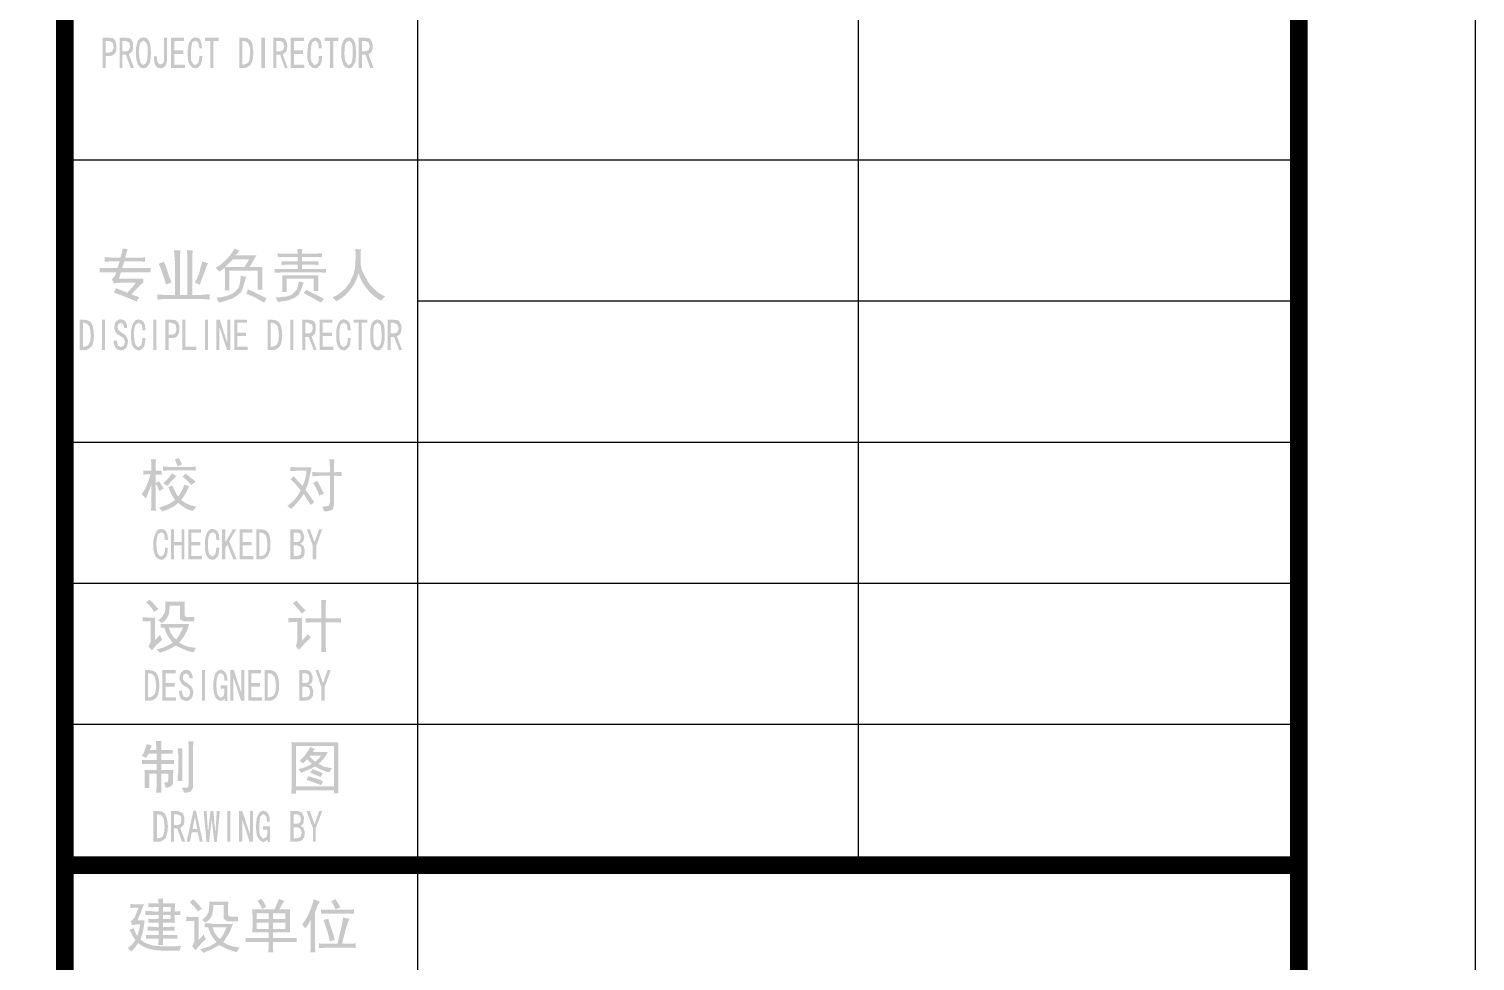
# Model space of a CAD drawing. Extents: x 290727 to 13733020, y 1731457 to 3643100.
# Drawn here: x 316325 to 320427, y 2186230 to 2188873 of the extents above; entities that cross this region are included whole.
import ezdxf
from ezdxf.enums import TextEntityAlignment as Align

# ---------------------------------------------------------------- set-up
doc = ezdxf.new("R2010")
doc.units = 0
doc.header["$LTSCALE"] = 10
doc.layers.get('0').update_dxf_attribs({"linetype": 'CONTINUOUS'})
doc.layers.add('-0 图签', color=7, linetype='CONTINUOUS')
doc.layers.add('-0 图签填写', color=4, linetype='CONTINUOUS')
doc.layers.add('VHSoft_boundary', color=5, linetype='CONTINUOUS', plot=False)
doc.layers.get('0').off()
doc.styles.add('HNSJY', font='HNSJY-07', dxfattribs={"width": 0.8, "bigfont": 'HNSJY-HZ'})

# ---------------------------------------------------------------- blocks, each defined once
blk = doc.blocks.new('vhtemplate_标准图框_A2')
at = {"layer": '-0 图签'}
h = blk.add_hatch(color=256, dxfattribs=at)
h.paths.add_polyline_path([(518.883, 158.089), (518.859, 158.354), (518.835, 158.595), (518.762, 158.764), (518.642, 158.908), (518.449, 158.957), (518.28, 158.908), (518.136, 158.764), (518.087, 158.595), (518.039, 158.378), (518.039, 157.8), (518.087, 157.583), (518.136, 157.414), (518.16, 157.39), (518.28, 157.245), (518.449, 157.197), (518.473, 157.197), (518.642, 157.245), (518.762, 157.414), (518.835, 157.559), (518.859, 157.775)])
h.paths.add_polyline_path([(529.682, 157.8), (529.682, 158.378), (529.73, 158.595), (529.802, 158.764), (529.923, 158.908), (530.091, 158.957), (530.115, 158.957), (530.284, 158.908), (530.405, 158.764), (530.477, 158.595), (530.501, 158.354), (530.525, 158.089), (530.501, 157.775), (530.477, 157.559), (530.405, 157.414), (530.284, 157.245), (530.115, 157.197), (529.923, 157.245), (529.802, 157.39), (529.802, 157.414), (529.73, 157.583)])
h.paths.add_polyline_path([(528.597, 157.896), (528.573, 157.631), (528.5, 157.414), (528.476, 157.366), (528.308, 157.221), (528.187, 157.197), (528.018, 157.245), (527.874, 157.39), (527.801, 157.559), (527.753, 157.8), (527.753, 158.016), (527.777, 158.306), (527.801, 158.547), (527.874, 158.716), (527.874, 158.74), (528.018, 158.884), (528.187, 158.957), (528.211, 158.957), (528.38, 158.908), (528.476, 158.812), (528.549, 158.595), (528.573, 158.354), (528.573, 158.33), (528.404, 158.33), (528.38, 158.571), (528.356, 158.667), (528.211, 158.764), (528.042, 158.691), (528.018, 158.619), (527.97, 158.426), (527.946, 158.161), (527.946, 157.751), (527.994, 157.559), (528.018, 157.534), (528.139, 157.39), (528.187, 157.39), (528.356, 157.486), (528.404, 157.679), (528.404, 157.896)])
h.paths.add_polyline_path([(521.558, 157.486), (521.607, 157.679), (521.631, 157.896), (521.799, 157.896), (521.775, 157.631), (521.703, 157.414), (521.679, 157.366), (521.534, 157.221), (521.39, 157.197), (521.221, 157.245), (521.1, 157.39), (521.004, 157.559), (520.98, 157.8), (520.956, 158.016), (520.98, 158.306), (521.004, 158.547), (521.076, 158.716), (521.1, 158.74), (521.221, 158.884), (521.39, 158.957), (521.414, 158.957), (521.582, 158.908), (521.679, 158.812), (521.751, 158.595), (521.775, 158.354), (521.775, 158.33), (521.631, 158.33), (521.582, 158.571), (521.558, 158.667), (521.414, 158.764), (521.245, 158.691), (521.221, 158.619), (521.173, 158.426), (521.149, 158.161), (521.149, 157.751), (521.197, 157.559), (521.221, 157.534), (521.341, 157.39), (521.39, 157.39)])
h.paths.add_polyline_path([(518.425, 157.39), (518.449, 157.39), (518.594, 157.486), (518.618, 157.534), (518.666, 157.679), (518.69, 157.968), (518.69, 158.402), (518.642, 158.595), (518.618, 158.643), (518.473, 158.764), (518.449, 158.764), (518.304, 158.667), (518.28, 158.643), (518.232, 158.474), (518.208, 158.209), (518.208, 158.089), (518.232, 157.775), (518.28, 157.583), (518.28, 157.534)], flags=16)
h.paths.add_polyline_path([(530.115, 157.39), (530.26, 157.486), (530.26, 157.534), (530.308, 157.679), (530.332, 157.968), (530.332, 158.402), (530.284, 158.595), (530.26, 158.643), (530.14, 158.764), (530.115, 158.764), (529.947, 158.667), (529.947, 158.643), (529.874, 158.474), (529.874, 158.209), (529.85, 158.089), (529.874, 157.775), (529.923, 157.583), (529.947, 157.534), (530.067, 157.39)], flags=16)
h.paths.add_polyline_path([(519.052, 157.872), (519.22, 157.872), (519.22, 157.727), (519.268, 157.51), (519.293, 157.486), (519.413, 157.414), (519.582, 157.486), (519.63, 157.703), (519.63, 158.932), (519.799, 158.932), (519.799, 157.8), (519.775, 157.51), (519.702, 157.342), (519.558, 157.221), (519.413, 157.197), (519.244, 157.245), (519.148, 157.342), (519.076, 157.51), (519.052, 157.775)])
h.paths.add_polyline_path([(525.343, 158.932), (525.343, 157.221), (525.15, 157.221), (525.15, 158.932)])
h.paths.add_polyline_path([(516.762, 158.354), (516.762, 158.426), (516.713, 158.643), (516.689, 158.667), (516.521, 158.74), (516.304, 158.74), (516.304, 158.089), (516.496, 158.089), (516.665, 158.137), (516.689, 158.161)], flags=16)
h.paths.add_polyline_path([(517.702, 158.426), (517.702, 158.45), (517.653, 158.667), (517.485, 158.74), (517.268, 158.74), (517.268, 158.161), (517.485, 158.161), (517.629, 158.233)], flags=16)
h.paths.add_polyline_path([(520.811, 157.414), (520.811, 157.221), (520.016, 157.221), (520.016, 158.932), (520.763, 158.932), (520.763, 158.74), (520.209, 158.74), (520.209, 158.209), (520.715, 158.209), (520.715, 158.016), (520.209, 158.016), (520.209, 157.414)])
h.paths.add_polyline_path([(521.944, 158.74), (521.944, 158.932), (522.715, 158.932), (522.715, 158.74), (522.426, 158.74), (522.426, 157.221), (522.257, 157.221), (522.257, 158.74)])
h.paths.add_polyline_path([(524.499, 157.992), (524.499, 158.354), (524.427, 158.547), (524.427, 158.595), (524.282, 158.716), (524.138, 158.74), (524.065, 158.74), (524.065, 157.414), (524.138, 157.414), (524.33, 157.462), (524.427, 157.559), (524.475, 157.727)], flags=16)
h.paths.add_polyline_path([(526.452, 158.45), (526.379, 158.667), (526.235, 158.74), (525.994, 158.74), (525.994, 158.161), (526.211, 158.161), (526.379, 158.233), (526.452, 158.426)], flags=16)
h.paths.add_polyline_path([(527.584, 157.414), (527.584, 157.221), (526.813, 157.221), (526.813, 158.932), (527.56, 158.932), (527.56, 158.74), (527.006, 158.74), (527.006, 158.209), (527.512, 158.209), (527.512, 158.016), (527.006, 158.016), (527.006, 157.414)])
h.paths.add_polyline_path([(528.741, 158.74), (528.741, 158.932), (529.513, 158.932), (529.513, 158.74), (529.224, 158.74), (529.224, 157.221), (529.031, 157.221), (529.031, 158.74)])
h.paths.add_polyline_path([(531.297, 158.45), (531.224, 158.667), (531.08, 158.74), (530.863, 158.74), (530.863, 158.161), (531.055, 158.161), (531.224, 158.233), (531.297, 158.426)], flags=16)
h.paths.add_polyline_path([(516.906, 158.161), (516.93, 158.426), (516.906, 158.595), (516.834, 158.812), (516.713, 158.908), (516.521, 158.932), (516.135, 158.932), (516.135, 157.221), (516.304, 157.221), (516.304, 157.896), (516.521, 157.896), (516.689, 157.92), (516.834, 158.041)])
h.paths.add_polyline_path([(517.653, 157.992), (517.798, 158.137), (517.846, 158.209), (517.87, 158.45), (517.87, 158.643), (517.774, 158.836), (517.653, 158.908), (517.461, 158.932), (517.099, 158.932), (517.099, 157.221), (517.268, 157.221), (517.268, 157.968), (517.461, 157.968), (517.726, 157.221), (517.919, 157.221), (517.629, 157.992)])
h.paths.add_polyline_path([(524.668, 157.775), (524.692, 158.065), (524.668, 158.33), (524.644, 158.571), (524.571, 158.74), (524.499, 158.812), (524.33, 158.908), (524.138, 158.932), (523.896, 158.932), (523.896, 157.221), (524.234, 157.221), (524.403, 157.293), (524.547, 157.414), (524.62, 157.559)])
h.paths.add_polyline_path([(526.644, 157.221), (526.355, 157.992), (526.379, 157.992), (526.548, 158.137), (526.572, 158.209), (526.62, 158.45), (526.596, 158.643), (526.5, 158.836), (526.403, 158.908), (526.211, 158.932), (525.825, 158.932), (525.825, 157.221), (525.994, 157.221), (525.994, 157.968), (526.211, 157.968), (526.476, 157.221)])
h.paths.add_polyline_path([(531.513, 157.221), (531.224, 157.992), (531.248, 157.992), (531.393, 158.137), (531.441, 158.209), (531.465, 158.45), (531.441, 158.643), (531.345, 158.836), (531.248, 158.908), (531.055, 158.932), (530.67, 158.932), (530.67, 157.221), (530.863, 157.221), (530.863, 157.968), (531.055, 157.968), (531.321, 157.221)])
for points in [[(518.07, 143.959), (518.215, 144.224), (518.118, 144.248), (517.781, 144.368), (517.926, 144.537), (518.167, 144.778), (518.263, 144.899), (518.456, 145.043), (518.456, 145.26), (517.058, 145.26), (517.082, 145.308), (517.178, 145.622), (518.865, 145.622), (518.865, 145.863), (517.251, 145.863), (517.371, 146.248), (518.263, 146.248), (518.552, 146.224), (518.552, 146.489), (518.408, 146.465), (517.419, 146.465), (517.468, 146.658), (517.564, 146.947), (517.275, 146.971), (517.251, 146.803), (517.154, 146.465), (516.576, 146.465), (516.263, 146.489), (516.263, 146.224), (516.311, 146.224), (516.624, 146.248), (517.106, 146.248), (516.986, 145.863), (515.973, 145.863), (515.973, 145.622), (516.913, 145.622), (516.841, 145.429), (516.672, 145.236), (516.793, 144.995), (517.082, 145.043), (518.022, 145.043), (517.95, 144.923), (517.733, 144.682), (517.54, 144.465), (517.444, 144.513), (517.13, 144.634), (516.889, 144.73), (516.793, 144.465), (517.01, 144.393), (517.395, 144.248), (517.709, 144.127), (517.926, 144.031)], [(529.47, 144.344), (529.181, 144.2), (529.398, 143.983), (529.687, 144.151), (529.928, 144.344), (530.121, 144.561), (530.314, 144.802), (530.458, 145.043), (530.579, 145.308), (530.651, 145.598), (530.772, 145.284), (530.916, 144.995), (531.085, 144.754), (531.278, 144.513), (531.471, 144.32), (531.712, 144.151), (531.953, 144.007), (531.953, 144.031), (532.169, 144.272), (532.025, 144.32), (531.76, 144.489), (531.543, 144.682), (531.326, 144.899), (531.157, 145.14), (531.157, 145.164), (530.964, 145.501), (530.844, 145.766), (530.796, 145.983), (530.772, 146.2), (530.772, 146.61), (530.796, 146.923), (530.482, 146.947), (530.482, 146.875), (530.506, 146.562), (530.482, 146.248), (530.482, 146.152), (530.458, 145.863), (530.386, 145.549), (530.29, 145.332), (530.169, 145.067), (529.976, 144.802), (529.928, 144.73), (529.711, 144.537)]]:
    blk.add_hatch(color=256, dxfattribs=at).paths.add_polyline_path(points)
h = blk.add_hatch(color=256, dxfattribs=at)
h.paths.add_polyline_path([(524.192, 145.935), (523.107, 145.935), (523.541, 146.369), (524.457, 146.369), (524.361, 146.2)], flags=17)
h.paths.add_polyline_path([(523.758, 144.296), (523.975, 144.489), (524.071, 144.658), (524.168, 144.971), (524.216, 145.116), (524.288, 145.381), (524.264, 145.381), (523.975, 145.429), (523.951, 145.164), (523.903, 144.899), (523.854, 144.754), (523.662, 144.537), (523.517, 144.417), (523.204, 144.296), (522.915, 144.224), (522.601, 144.176), (522.746, 143.91), (522.963, 143.959), (523.252, 144.055), (523.517, 144.151)])
h.paths.add_polyline_path([(524.385, 144.658), (524.288, 144.417), (524.505, 144.32), (524.794, 144.2), (525.035, 144.055), (525.301, 143.91), (525.445, 144.151), (525.156, 144.296), (524.891, 144.417), (524.674, 144.537)])
h.paths.add_polyline_path([(519.323, 146.104), (519.42, 145.887), (519.516, 145.598), (519.637, 145.284), (519.733, 144.947), (519.757, 144.947), (520.046, 145.043), (520.046, 145.067), (519.902, 145.429), (519.805, 145.742), (519.709, 146.007), (519.613, 146.224)], flags=17)
h.paths.add_polyline_path([(521.637, 144.923), (521.685, 145.019), (521.806, 145.357), (521.926, 145.646), (522.023, 145.911), (522.119, 146.152), (522.071, 146.152), (521.782, 146.248), (521.782, 146.176), (521.685, 145.863), (521.613, 145.549), (521.493, 145.284), (521.372, 145.043)], flags=17)
h.paths.add_polyline_path([(523.156, 146.345), (523.372, 146.586), (523.565, 146.875), (523.613, 146.971), (523.903, 146.851), (523.686, 146.586), (524.867, 146.586), (524.65, 146.224), (524.529, 146.007), (524.481, 145.935), (525.204, 145.935), (525.204, 144.634), (524.939, 144.634), (524.939, 145.718), (523.324, 145.718), (523.324, 144.609), (523.059, 144.609), (523.083, 144.85), (523.083, 145.646), (523.059, 145.887), (522.818, 145.694), (522.77, 145.67), (522.553, 145.887), (522.794, 146.031), (522.939, 146.152)])
h.paths.add_polyline_path([(520.528, 144.344), (520.528, 146.538), (520.553, 146.875), (520.191, 146.875), (520.239, 146.248), (520.239, 144.344), (519.613, 144.344), (519.251, 144.368), (519.251, 144.079), (519.492, 144.103), (521.902, 144.103), (522.216, 144.079), (522.216, 144.368), (521.999, 144.368), (521.709, 144.344), (521.227, 144.344), (521.227, 146.562), (521.252, 146.875), (520.914, 146.875), (520.938, 146.706), (520.938, 144.344)])
h = blk.add_hatch(color=256, dxfattribs=at)
h.paths.add_polyline_path([(526.241, 146.682), (526.072, 146.706), (526.072, 146.489), (527.205, 146.489), (527.205, 146.248), (526.289, 146.248), (526.289, 146.031), (526.457, 146.055), (527.205, 146.055), (527.205, 145.814), (525.903, 145.814), (525.903, 145.598), (525.999, 145.598), (526.313, 145.622), (528.506, 145.622), (528.819, 145.598), (528.819, 145.814), (527.446, 145.814), (527.446, 146.055), (528.217, 146.055), (528.386, 146.031), (528.386, 146.248), (527.446, 146.248), (527.446, 146.489), (528.578, 146.489), (528.578, 146.706), (528.482, 146.706), (528.241, 146.682), (527.446, 146.682), (527.47, 146.947), (527.18, 146.947), (527.205, 146.682)])
h.paths.add_polyline_path([(526.53, 144.248), (526.289, 144.224), (525.951, 144.2), (526.096, 143.935), (526.337, 143.983), (526.65, 144.031), (526.891, 144.127), (527.06, 144.2), (527.277, 144.368), (527.301, 144.417), (527.421, 144.706), (527.446, 144.754), (527.542, 145.043), (527.253, 145.116), (527.253, 144.995), (527.18, 144.706), (527.156, 144.634), (526.939, 144.417), (526.843, 144.344)])
h.paths.add_polyline_path([(526.578, 144.513), (526.337, 144.513), (526.337, 145.453), (528.386, 145.453), (528.386, 144.561), (528.12, 144.561), (528.12, 145.26), (526.578, 145.26)])
h.paths.add_polyline_path([(527.542, 144.441), (527.783, 144.32), (528.096, 144.151), (528.337, 144.007), (528.53, 143.91), (528.699, 144.127), (527.687, 144.634)])
h = blk.add_hatch(color=256, dxfattribs=at)
h.paths.add_polyline_path([(516.785, 141.533), (516.76, 141.677), (516.76, 141.75), (516.953, 141.75), (516.953, 141.701), (517.002, 141.484), (517.002, 141.46), (517.17, 141.388), (517.339, 141.46), (517.339, 141.484), (517.411, 141.677), (517.339, 141.87), (517.194, 141.991), (517.146, 142.015), (516.953, 142.135), (516.881, 142.232), (516.809, 142.424), (516.809, 142.497), (516.833, 142.714), (516.905, 142.834), (517.074, 142.955), (517.17, 142.955), (517.363, 142.907), (517.46, 142.81), (517.532, 142.593), (517.532, 142.473), (517.363, 142.473), (517.315, 142.666), (517.17, 142.762), (517.026, 142.69), (516.977, 142.521), (517.026, 142.376), (517.146, 142.256), (517.218, 142.208), (517.411, 142.087), (517.484, 141.991), (517.58, 141.774), (517.58, 141.701), (517.532, 141.46), (517.484, 141.34), (517.315, 141.219), (517.17, 141.195), (516.977, 141.243), (516.881, 141.34)])
h.paths.add_polyline_path([(532.115, 142.593), (532.043, 142.762), (531.898, 142.907), (531.73, 142.955), (531.561, 142.907), (531.416, 142.762), (531.368, 142.617), (531.32, 142.376), (531.32, 141.822), (531.368, 141.581), (531.416, 141.412), (531.44, 141.388), (531.561, 141.243), (531.73, 141.195), (531.754, 141.195), (531.922, 141.243), (532.043, 141.412), (532.091, 141.557), (532.139, 141.798), (532.139, 142.352)])
h.paths.add_polyline_path([(516.278, 142.931), (516.278, 141.219), (516.11, 141.219), (516.11, 142.931)])
h.paths.add_polyline_path([(519.195, 142.931), (519.195, 141.219), (519.026, 141.219), (519.026, 142.931)])
h.paths.add_polyline_path([(520.497, 142.617), (520.497, 142.424), (520.473, 142.183), (520.4, 142.039), (520.256, 141.918), (520.111, 141.894), (519.894, 141.894), (519.894, 141.219), (519.701, 141.219), (519.701, 142.931), (520.111, 142.931), (520.28, 142.907), (520.4, 142.81)])
h.paths.add_polyline_path([(520.834, 141.412), (521.461, 141.412), (521.461, 141.219), (520.665, 141.219), (520.665, 142.931), (520.834, 142.931)])
h.paths.add_polyline_path([(522.112, 142.931), (522.112, 141.219), (521.943, 141.219), (521.943, 142.931)])
h.paths.add_polyline_path([(522.787, 142.931), (523.196, 141.677), (523.221, 141.677), (523.221, 142.931), (523.389, 142.931), (523.389, 141.219), (523.196, 141.219), (522.787, 142.473), (522.763, 142.473), (522.763, 141.219), (522.594, 141.219), (522.594, 142.931)])
h.paths.add_polyline_path([(526.957, 142.931), (526.957, 141.219), (526.788, 141.219), (526.788, 142.931)])
h.paths.add_polyline_path([(527.463, 142.931), (527.849, 142.931), (528.017, 142.907), (528.138, 142.834), (528.234, 142.641), (528.234, 142.449), (528.21, 142.208), (528.162, 142.135), (528.017, 141.991), (527.993, 141.991), (528.283, 141.219), (528.114, 141.219), (527.825, 141.966), (527.632, 141.966), (527.632, 141.219), (527.463, 141.219)])
h.paths.add_polyline_path([(515.435, 141.725), (515.459, 141.991), (515.459, 142.063), (515.435, 142.352), (515.387, 142.569), (515.242, 142.714), (515.097, 142.762), (515.025, 142.762), (515.025, 141.412), (515.097, 141.412), (515.29, 141.46), (515.362, 141.557)], flags=16)
h.paths.add_polyline_path([(517.797, 142.545), (517.869, 142.714), (517.869, 142.738), (517.99, 142.907), (518.159, 142.955), (518.183, 142.955), (518.351, 142.907), (518.472, 142.81), (518.544, 142.617), (518.568, 142.352), (518.568, 142.328), (518.4, 142.328), (518.376, 142.593), (518.351, 142.666), (518.207, 142.762), (518.183, 142.762), (518.038, 142.69), (517.99, 142.617), (517.942, 142.424), (517.918, 142.159), (517.918, 142.039), (517.942, 141.75), (517.99, 141.557), (517.99, 141.533), (518.134, 141.388), (518.183, 141.388), (518.327, 141.484), (518.376, 141.677), (518.4, 141.894), (518.568, 141.894), (518.544, 141.629), (518.496, 141.412), (518.303, 141.219), (518.183, 141.195), (518.014, 141.243), (517.869, 141.388), (517.797, 141.557), (517.749, 141.798), (517.749, 142.304)])
h.paths.add_polyline_path([(520.328, 142.352), (520.328, 142.424), (520.28, 142.641), (520.256, 142.69), (520.111, 142.738), (520.063, 142.762), (519.894, 142.762), (519.894, 142.087), (520.063, 142.087), (520.232, 142.135), (520.256, 142.159)], flags=16)
h.paths.add_polyline_path([(524.378, 141.412), (524.378, 141.219), (523.606, 141.219), (523.606, 142.931), (524.329, 142.931), (524.329, 142.762), (523.775, 142.762), (523.775, 142.208), (524.281, 142.208), (524.281, 142.015), (523.775, 142.015), (523.775, 141.412)])
h.paths.add_polyline_path([(526.137, 141.991), (526.137, 142.063), (526.113, 142.352), (526.065, 142.569), (525.92, 142.714), (525.776, 142.762), (525.679, 142.762), (525.679, 141.412), (525.776, 141.412), (525.944, 141.46), (526.041, 141.557), (526.113, 141.725)], flags=16)
h.paths.add_polyline_path([(528.066, 142.424), (528.066, 142.449), (528.017, 142.666), (527.849, 142.738), (527.8, 142.762), (527.632, 142.762), (527.632, 142.159), (527.849, 142.159), (527.993, 142.232)], flags=16)
h.paths.add_polyline_path([(529.223, 141.412), (529.223, 141.219), (528.451, 141.219), (528.451, 142.931), (529.174, 142.931), (529.174, 142.762), (528.62, 142.762), (528.62, 142.208), (529.15, 142.208), (529.15, 142.015), (528.62, 142.015), (528.62, 141.412)])
h.paths.add_polyline_path([(529.391, 141.798), (529.391, 142.304), (529.44, 142.545), (529.512, 142.714), (529.512, 142.738), (529.632, 142.907), (529.801, 142.955), (529.825, 142.955), (529.994, 142.907), (530.115, 142.81), (530.187, 142.617), (530.211, 142.352), (530.211, 142.328), (530.042, 142.328), (530.018, 142.593), (529.994, 142.666), (529.849, 142.762), (529.825, 142.762), (529.681, 142.69), (529.632, 142.617), (529.584, 142.424), (529.56, 142.159), (529.56, 142.039), (529.584, 141.75), (529.632, 141.557), (529.632, 141.533), (529.777, 141.388), (529.825, 141.388), (529.97, 141.484), (530.042, 141.677), (530.042, 141.894), (530.211, 141.894), (530.187, 141.629), (530.139, 141.412), (529.946, 141.219), (529.825, 141.195), (529.657, 141.243), (529.512, 141.388), (529.44, 141.557)])
h.paths.add_polyline_path([(530.38, 142.762), (530.38, 142.931), (531.151, 142.931), (531.151, 142.762), (530.838, 142.762), (530.838, 141.219), (530.669, 141.219), (530.669, 142.762)])
h.paths.add_polyline_path([(531.874, 141.484), (531.898, 141.533), (531.946, 141.701), (531.971, 141.966), (531.971, 142.087), (531.946, 142.4), (531.922, 142.593), (531.898, 142.641), (531.754, 142.762), (531.73, 142.762), (531.585, 142.666), (531.561, 142.641), (531.513, 142.473), (531.489, 142.208), (531.489, 142.087), (531.513, 141.774), (531.537, 141.581), (531.561, 141.533), (531.705, 141.388), (531.73, 141.388)], flags=16)
h.paths.add_polyline_path([(532.862, 142.666), (532.718, 142.738), (532.646, 142.762), (532.477, 142.762), (532.477, 142.159), (532.694, 142.159), (532.862, 142.232), (532.935, 142.424), (532.935, 142.449)], flags=16)
h.paths.add_polyline_path([(515.628, 141.798), (515.652, 142.063), (515.628, 142.328), (515.579, 142.569), (515.507, 142.738), (515.459, 142.81), (515.29, 142.907), (515.097, 142.931), (514.832, 142.931), (514.832, 141.219), (515.194, 141.219), (515.362, 141.292), (515.507, 141.412), (515.579, 141.557)])
h.paths.add_polyline_path([(526.306, 141.798), (526.33, 142.063), (526.306, 142.328), (526.258, 142.569), (526.185, 142.738), (526.113, 142.81), (525.969, 142.907), (525.776, 142.931), (525.511, 142.931), (525.511, 141.219), (525.872, 141.219), (526.041, 141.292), (526.185, 141.412), (526.258, 141.557)])
h.paths.add_polyline_path([(533.128, 141.219), (532.838, 141.991), (532.862, 141.991), (533.031, 142.135), (533.055, 142.208), (533.104, 142.449), (533.079, 142.641), (532.983, 142.834), (532.887, 142.907), (532.694, 142.931), (532.308, 142.931), (532.308, 141.219), (532.477, 141.219), (532.477, 141.966), (532.67, 141.966), (532.959, 141.219)])
h = blk.add_hatch(color=256, dxfattribs=at)
h.paths.add_polyline_path([(520.016, 134.134), (520.064, 134.23), (520.329, 134.062), (520.088, 133.821), (519.871, 133.58), (519.799, 133.507), (519.582, 133.676), (519.823, 133.893)])
h.paths.add_polyline_path([(521.414, 133.748), (521.366, 133.796), (521.149, 133.965), (520.86, 134.206), (520.667, 134.037), (520.763, 133.965), (521.028, 133.724), (521.173, 133.555)])
h.paths.add_polyline_path([(520.956, 132.181), (521.245, 132.085), (521.269, 132.109), (521.462, 132.326), (521.197, 132.398), (520.932, 132.495), (520.836, 132.543), (520.595, 132.712), (520.739, 132.905), (520.884, 133.146), (521.053, 133.483), (520.763, 133.58), (520.715, 133.411), (520.57, 133.122), (520.426, 132.905), (520.378, 132.977), (520.233, 133.218), (520.088, 133.531), (519.871, 133.435), (519.944, 133.242), (520.088, 132.953), (520.257, 132.712), (520.185, 132.664), (519.92, 132.495), (519.679, 132.398), (519.341, 132.278), (519.534, 132.061), (519.847, 132.181), (520.185, 132.35), (520.426, 132.543), (520.522, 132.471), (520.787, 132.278)])
h.paths.add_polyline_path([(520.643, 134.737), (520.595, 134.857), (520.45, 135.098), (520.233, 135.002), (520.281, 134.905), (520.402, 134.616)])
h.paths.add_polyline_path([(521.414, 134.616), (521.245, 134.592), (519.847, 134.592), (519.558, 134.616), (519.558, 134.375), (519.679, 134.375), (519.992, 134.399), (521.125, 134.399), (521.414, 134.375)])
h.paths.add_polyline_path([(518.594, 132.808), (518.353, 133.049), (518.522, 133.29), (518.642, 133.555), (518.763, 133.845), (518.859, 134.158), (518.546, 134.158), (518.449, 134.134), (518.449, 134.375), (518.907, 134.375), (518.907, 134.761), (518.883, 135.002), (518.883, 135.026), (519.172, 135.026), (519.148, 134.809), (519.148, 134.375), (519.486, 134.375), (519.486, 134.134), (519.172, 134.158), (519.148, 134.158), (519.148, 133.676), (519.341, 133.772), (519.51, 133.507), (519.606, 133.363), (519.365, 133.218), (519.245, 133.483), (519.148, 133.652), (519.148, 132.326), (519.172, 132.109), (518.883, 132.109), (518.907, 132.423), (518.907, 133.58), (518.811, 133.314), (518.69, 133.025)])
h = blk.add_hatch(color=256, dxfattribs=at)
h.paths.add_polyline_path([(528.597, 133.242), (528.477, 133.507), (528.308, 133.796), (528.091, 133.676), (528.187, 133.507), (528.332, 133.218), (528.428, 132.953), (528.694, 133.073)], flags=17)
h.paths.add_polyline_path([(527.368, 133.266), (527.368, 133.242), (527.199, 132.953), (527.03, 132.736), (526.862, 132.567), (526.621, 132.374), (526.838, 132.206), (527.03, 132.398), (527.223, 132.615), (527.368, 132.784), (527.537, 133.049), (527.585, 133.001), (527.729, 132.76), (527.946, 132.423), (528.139, 132.591), (528.043, 132.736), (527.874, 132.977), (527.657, 133.29), (527.681, 133.363), (527.778, 133.604), (527.85, 133.893), (527.922, 134.206), (527.995, 134.568), (527.103, 134.568), (526.789, 134.592), (526.789, 134.351), (526.934, 134.351), (527.247, 134.375), (527.705, 134.375), (527.681, 134.11), (527.609, 133.821), (527.488, 133.507), (527.247, 133.748), (526.982, 134.062), (526.813, 133.893), (526.958, 133.748), (527.151, 133.531)])
h.paths.add_polyline_path([(528.597, 132.326), (528.718, 132.061), (528.838, 132.061), (529.127, 132.133), (529.2, 132.181), (529.272, 132.447), (529.272, 134.086), (529.368, 134.086), (529.706, 134.062), (529.706, 134.303), (529.561, 134.303), (529.272, 134.279), (529.272, 134.737), (529.296, 135.026), (528.983, 135.026), (529.007, 134.978), (529.031, 134.664), (529.031, 134.279), (528.38, 134.279), (528.043, 134.303), (528.043, 134.062), (528.211, 134.062), (528.477, 134.086), (529.031, 134.086), (529.031, 132.543), (528.959, 132.374), (528.935, 132.374)])
h = blk.add_hatch(color=256, dxfattribs=at)
h.paths.add_polyline_path([(522.376, 131.074), (522.545, 131.026), (522.665, 130.93), (522.737, 130.713), (522.762, 130.472), (522.762, 130.448), (522.593, 130.448), (522.569, 130.713), (522.545, 130.785), (522.4, 130.882), (522.376, 130.882), (522.231, 130.809), (522.183, 130.737), (522.135, 130.544), (522.111, 130.279), (522.111, 130.158), (522.135, 129.869), (522.183, 129.676), (522.183, 129.652), (522.328, 129.508), (522.376, 129.508), (522.521, 129.604), (522.569, 129.797), (522.593, 130.014), (522.762, 130.014), (522.737, 129.749), (522.689, 129.532), (522.496, 129.339), (522.376, 129.315), (522.207, 129.363), (522.063, 129.508), (521.99, 129.676), (521.942, 129.917), (521.942, 130.424), (521.99, 130.665), (522.063, 130.833), (522.063, 130.857), (522.183, 131.026), (522.352, 131.074)])
h.paths.add_polyline_path([(519.459, 131.074), (519.628, 131.026), (519.748, 130.93), (519.821, 130.713), (519.845, 130.472), (519.845, 130.448), (519.676, 130.448), (519.652, 130.713), (519.628, 130.785), (519.483, 130.882), (519.459, 130.882), (519.315, 130.809), (519.266, 130.737), (519.218, 130.544), (519.194, 130.279), (519.194, 130.158), (519.218, 129.869), (519.266, 129.676), (519.266, 129.652), (519.411, 129.508), (519.459, 129.508), (519.604, 129.604), (519.676, 129.797), (519.676, 130.014), (519.845, 130.014), (519.821, 129.749), (519.773, 129.532), (519.58, 129.339), (519.459, 129.315), (519.29, 129.363), (519.146, 129.508), (519.073, 129.676), (519.025, 129.917), (519.025, 130.424), (519.073, 130.665), (519.146, 130.833), (519.146, 130.857), (519.266, 131.026), (519.435, 131.074)])
h.paths.add_polyline_path([(525.485, 130.183), (525.461, 130.472), (525.413, 130.665), (525.389, 130.713), (525.244, 130.833), (525.124, 130.857), (525.027, 130.857), (525.027, 129.532), (525.124, 129.532), (525.293, 129.58), (525.389, 129.676), (525.461, 129.845), (525.485, 130.11)], flags=16)
h.paths.add_polyline_path([(525.582, 129.676), (525.51, 129.532), (525.365, 129.411), (525.196, 129.339), (524.859, 129.339), (524.859, 131.05), (525.124, 131.05), (525.317, 131.026), (525.461, 130.93), (525.534, 130.857), (525.606, 130.689), (525.654, 130.448), (525.654, 129.893)])
h.paths.add_polyline_path([(524.087, 130.134), (524.087, 129.532), (524.69, 129.532), (524.69, 129.339), (523.919, 129.339), (523.919, 131.05), (524.642, 131.05), (524.642, 130.857), (524.087, 130.857), (524.087, 130.327), (524.594, 130.327), (524.594, 130.134)])
h.paths.add_polyline_path([(523.557, 129.339), (523.22, 130.183), (523.099, 129.99), (523.099, 129.339), (522.906, 129.339), (522.906, 131.05), (523.099, 131.05), (523.099, 130.303), (523.533, 131.05), (523.726, 131.05), (523.316, 130.375), (523.75, 129.339)])
h.paths.add_polyline_path([(521.171, 130.134), (521.171, 129.532), (521.773, 129.532), (521.773, 129.339), (521.002, 129.339), (521.002, 131.05), (521.725, 131.05), (521.725, 130.857), (521.171, 130.857), (521.171, 130.327), (521.677, 130.327), (521.677, 130.134)])
h.paths.add_polyline_path([(520.616, 129.339), (520.616, 130.134), (520.182, 130.134), (520.182, 129.339), (520.014, 129.339), (520.014, 131.05), (520.182, 131.05), (520.182, 130.327), (520.616, 130.327), (520.616, 131.05), (520.785, 131.05), (520.785, 129.339)])
h = blk.add_hatch(color=256, dxfattribs=at)
h.paths.add_polyline_path([(527.414, 129.797), (527.438, 129.845), (527.366, 130.062), (527.342, 130.086), (527.173, 130.134), (526.98, 130.134), (526.98, 129.532), (527.149, 129.532), (527.317, 129.58), (527.366, 129.604)], flags=16)
h.paths.add_polyline_path([(527.39, 130.616), (527.342, 130.809), (527.197, 130.857), (526.98, 130.857), (526.98, 130.327), (527.197, 130.327), (527.342, 130.399)], flags=16)
h.paths.add_polyline_path([(527.486, 129.435), (527.342, 129.363), (527.173, 129.339), (526.787, 129.339), (526.787, 131.05), (527.197, 131.05), (527.39, 131.026), (527.486, 130.93), (527.559, 130.713), (527.583, 130.616), (527.534, 130.375), (527.51, 130.351), (527.366, 130.231), (527.534, 130.11), (527.607, 129.893), (527.607, 129.845), (527.583, 129.58)])
h.paths.add_polyline_path([(528.258, 129.339), (528.258, 130.11), (528.595, 131.05), (528.426, 131.05), (528.161, 130.327), (527.896, 131.05), (527.727, 131.05), (528.065, 130.11), (528.065, 129.339)])
h = blk.add_hatch(color=256, dxfattribs=at)
h.paths.add_polyline_path([(518.621, 126.888), (518.693, 126.84), (518.886, 126.623), (519.079, 126.358), (519.296, 126.527), (519.199, 126.647), (518.982, 126.888), (518.789, 127.057)])
h.paths.add_polyline_path([(520.477, 125.032), (520.621, 125.297), (520.694, 125.466), (519.898, 125.466), (519.995, 125.177), (520.163, 124.936), (520.308, 124.791)], flags=16)
h.paths.add_polyline_path([(519.513, 124.791), (519.392, 125.056), (519.32, 124.984), (519.103, 124.743), (519.103, 126.044), (518.717, 126.044), (518.404, 126.069), (518.404, 125.828), (518.862, 125.828), (518.862, 124.671), (518.741, 124.405), (518.934, 124.189), (519.006, 124.261), (519.199, 124.502), (519.296, 124.574)])
h.paths.add_polyline_path([(519.199, 124.237), (519.392, 124.044), (519.609, 124.116), (519.898, 124.237), (520.043, 124.309), (520.284, 124.454), (520.428, 124.381), (520.694, 124.261), (520.983, 124.14), (521.272, 124.068), (521.296, 124.068), (521.441, 124.333), (521.344, 124.333), (521.031, 124.381), (520.742, 124.478), (520.477, 124.622), (520.525, 124.671), (520.718, 124.912), (520.862, 125.177), (520.959, 125.394), (521.055, 125.683), (519.44, 125.683), (519.44, 125.466), (519.633, 125.466), (519.657, 125.418), (519.778, 125.104), (519.946, 124.839), (520.115, 124.622), (520.019, 124.55), (519.73, 124.405), (519.488, 124.309)])
h.paths.add_polyline_path([(519.513, 125.731), (519.296, 125.876), (519.537, 126.117), (519.681, 126.358), (519.681, 126.382), (519.705, 126.695), (519.705, 126.936), (520.79, 126.936), (520.79, 126.189), (520.862, 126.069), (521.344, 126.069), (521.344, 125.828), (520.742, 125.828), (520.525, 125.948), (520.525, 126.719), (519.946, 126.719), (519.922, 126.382), (519.874, 126.165), (519.73, 125.924)])
h = blk.add_hatch(color=256, dxfattribs=at)
h.paths.add_polyline_path([(527.587, 124.55), (527.949, 124.912), (527.78, 125.104), (527.659, 124.96), (527.442, 124.719), (527.442, 126.02), (526.671, 126.02), (526.671, 125.779), (526.84, 125.779), (527.177, 125.803), (527.177, 124.695), (527.105, 124.405), (527.274, 124.213), (527.37, 124.309)])
h.paths.add_polyline_path([(527.057, 126.719), (527.274, 126.478), (527.442, 126.261), (527.659, 126.454), (527.515, 126.575), (527.298, 126.816), (527.129, 127.009), (526.936, 126.84)])
h.paths.add_polyline_path([(528.816, 124.092), (528.816, 124.189), (528.792, 124.478), (528.792, 125.779), (529.347, 125.779), (529.66, 125.755), (529.66, 125.996), (528.792, 125.996), (528.792, 126.743), (528.816, 127.033), (528.551, 127.033), (528.551, 125.996), (527.659, 125.996), (527.659, 125.755), (527.732, 125.755), (528.045, 125.779), (528.551, 125.779), (528.551, 124.092)])
h = blk.add_hatch(color=256, dxfattribs=at)
h.paths.add_polyline_path([(522.666, 123.02), (522.522, 122.851), (522.473, 122.659), (522.425, 122.418), (522.425, 121.911), (522.473, 121.694), (522.546, 121.502), (522.666, 121.381), (522.835, 121.309), (522.98, 121.357), (523.052, 121.453), (523.076, 121.309), (523.221, 121.309), (523.221, 122.201), (522.835, 122.201), (522.835, 122.008), (523.052, 122.008), (523.052, 121.815), (523.004, 121.598), (522.859, 121.502), (522.811, 121.502), (522.666, 121.646), (522.666, 121.67), (522.618, 121.863), (522.594, 122.152), (522.594, 122.273), (522.618, 122.538), (522.666, 122.731), (522.69, 122.803), (522.835, 122.9), (523.004, 122.779), (523.028, 122.707), (523.052, 122.466), (523.221, 122.466), (523.196, 122.707), (523.124, 122.9), (523.004, 123.02), (522.835, 123.092), (522.811, 123.068)])
h.paths.add_polyline_path([(520.641, 121.815), (520.714, 121.598), (520.714, 121.574), (520.882, 121.502), (521.051, 121.574), (521.051, 121.598), (521.099, 121.791), (521.051, 121.984), (520.907, 122.104), (520.834, 122.128), (520.665, 122.249), (520.593, 122.345), (520.497, 122.562), (520.497, 122.61), (520.545, 122.827), (520.617, 122.948), (520.762, 123.068), (520.882, 123.092), (521.051, 123.044), (521.172, 122.924), (521.244, 122.707), (521.244, 122.586), (521.075, 122.586), (521.027, 122.779), (520.882, 122.876), (520.738, 122.827), (520.69, 122.634), (520.714, 122.49), (520.858, 122.369), (520.931, 122.321), (521.099, 122.201), (521.196, 122.104), (521.268, 121.911), (521.292, 121.815), (521.244, 121.574), (521.172, 121.453), (521.027, 121.333), (520.882, 121.309), (520.69, 121.357), (520.569, 121.453), (520.497, 121.646), (520.473, 121.815), (520.473, 121.887), (520.641, 121.887)])
h.paths.add_polyline_path([(519.171, 122.201), (519.147, 122.466), (519.099, 122.683), (519.075, 122.707), (518.954, 122.851), (518.809, 122.876), (518.713, 122.876), (518.713, 121.526), (518.809, 121.526), (518.978, 121.574), (519.075, 121.67), (519.147, 121.839), (519.171, 122.104)], flags=16)
h.paths.add_polyline_path([(525.969, 122.104), (525.969, 122.201), (525.944, 122.466), (525.896, 122.683), (525.727, 122.851), (525.607, 122.876), (525.511, 122.876), (525.511, 121.526), (525.607, 121.526), (525.776, 121.574), (525.872, 121.67), (525.944, 121.839)], flags=16)
h.paths.add_polyline_path([(525.872, 121.405), (525.679, 121.333), (525.342, 121.333), (525.342, 123.068), (525.607, 123.068), (525.8, 123.02), (525.944, 122.948), (526.017, 122.851), (526.089, 122.683), (526.137, 122.466), (526.137, 121.911), (526.089, 121.694), (525.993, 121.526)])
h.paths.add_polyline_path([(524.57, 122.128), (524.57, 121.526), (525.173, 121.526), (525.173, 121.333), (524.402, 121.333), (524.402, 123.068), (525.125, 123.068), (525.125, 122.876), (524.57, 122.876), (524.57, 122.321), (525.077, 122.321), (525.077, 122.128)])
h.paths.add_polyline_path([(523.992, 121.333), (523.582, 122.586), (523.558, 122.586), (523.558, 121.333), (523.389, 121.333), (523.389, 123.068), (523.582, 123.068), (523.992, 121.815), (524.016, 121.815), (524.016, 123.068), (524.185, 123.068), (524.185, 121.333)])
h.paths.add_polyline_path([(521.774, 121.333), (521.774, 123.068), (521.943, 123.068), (521.943, 121.333)])
h.paths.add_polyline_path([(519.725, 122.128), (519.725, 121.526), (520.304, 121.526), (520.304, 121.333), (519.533, 121.333), (519.533, 123.068), (520.28, 123.068), (520.28, 122.876), (519.725, 122.876), (519.725, 122.321), (520.232, 122.321), (520.232, 122.128)])
h.paths.add_polyline_path([(519.075, 121.405), (518.906, 121.333), (518.544, 121.333), (518.544, 123.068), (518.809, 123.068), (519.002, 123.02), (519.147, 122.948), (519.219, 122.851), (519.291, 122.683), (519.34, 122.466), (519.364, 122.201), (519.34, 121.911), (519.291, 121.694), (519.219, 121.526)])
h = blk.add_hatch(color=256, dxfattribs=at)
h.paths.add_polyline_path([(527.921, 121.791), (527.921, 121.839), (527.849, 122.056), (527.825, 122.08), (527.656, 122.128), (527.463, 122.128), (527.463, 121.526), (527.632, 121.526), (527.825, 121.574), (527.849, 121.598)], flags=16)
h.paths.add_polyline_path([(527.825, 122.803), (527.68, 122.876), (527.463, 122.876), (527.463, 122.321), (527.68, 122.321), (527.825, 122.393), (527.873, 122.61)], flags=16)
h.paths.add_polyline_path([(527.969, 121.453), (527.825, 121.357), (527.656, 121.333), (527.294, 121.333), (527.294, 123.068), (527.68, 123.068), (527.873, 123.02), (527.969, 122.924), (528.042, 122.731), (528.066, 122.61), (528.017, 122.369), (527.993, 122.345), (527.849, 122.225), (528.017, 122.128), (528.017, 122.104), (528.09, 121.887), (528.09, 121.839), (528.066, 121.598)])
h.paths.add_polyline_path([(528.741, 121.333), (528.741, 122.104), (529.078, 123.068), (528.909, 123.068), (528.644, 122.321), (528.379, 123.068), (528.21, 123.068), (528.548, 122.104), (528.548, 121.333)])
h = blk.add_hatch(color=256, dxfattribs=at)
h.paths.add_polyline_path([(520.427, 118.295), (520.403, 118.608), (520.403, 118.632), (520.668, 118.632), (520.668, 116.776), (520.403, 116.776), (520.403, 117.09), (520.427, 117.234)])
h.paths.add_polyline_path([(521.029, 118.632), (521.005, 118.946), (521.005, 119.018), (521.294, 119.018), (521.27, 118.729), (521.27, 116.391), (521.15, 116.174), (520.885, 116.101), (520.764, 116.101), (520.644, 116.391), (520.957, 116.391), (521.029, 116.559)])
h.paths.add_polyline_path([(518.523, 116.367), (518.523, 117.403), (519.197, 117.403), (519.197, 117.741), (518.378, 117.741), (518.378, 117.957), (519.197, 117.957), (519.197, 118.319), (518.739, 118.319), (518.619, 118.078), (518.378, 118.199), (518.523, 118.464), (518.523, 118.488), (518.619, 118.777), (518.643, 118.873), (518.932, 118.777), (518.812, 118.536), (519.197, 118.536), (519.173, 118.873), (519.173, 119.042), (519.463, 119.042), (519.463, 118.536), (520.113, 118.536), (520.113, 118.319), (519.463, 118.319), (519.463, 117.957), (520.186, 117.957), (520.186, 117.741), (519.463, 117.741), (519.463, 117.403), (520.162, 117.403), (520.137, 117.114), (520.137, 116.608), (520.017, 116.463), (519.728, 116.367), (519.631, 116.68), (519.824, 116.704), (519.872, 116.897), (519.872, 117.186), (519.463, 117.186), (519.463, 116.101), (519.173, 116.101), (519.197, 116.439), (519.197, 117.186), (518.788, 117.186), (518.788, 116.367)])
h = blk.add_hatch(color=256, dxfattribs=at)
h.paths.add_polyline_path([(527.802, 117.042), (527.706, 116.825), (527.875, 116.776), (528.164, 116.68), (528.526, 116.535), (528.646, 116.752), (528.429, 116.849), (528.14, 116.945)], flags=0)
h.paths.add_polyline_path([(528.622, 117.21), (528.405, 117.307), (528.043, 117.451), (527.923, 117.234), (527.947, 117.234), (528.164, 117.138), (528.526, 116.993)], flags=0)
h.paths.add_polyline_path([(528.212, 117.861), (528.116, 117.933), (527.875, 118.174), (527.899, 118.199), (528.526, 118.199), (528.429, 118.078)], flags=0)
h.paths.add_polyline_path([(527.778, 117.957), (528.019, 117.741), (527.827, 117.644), (527.561, 117.524), (527.248, 117.451), (527.393, 117.234), (527.634, 117.331), (527.923, 117.451), (528.188, 117.596), (528.405, 117.475), (528.67, 117.355), (528.984, 117.258), (529.152, 117.499), (528.984, 117.524), (528.67, 117.596), (528.381, 117.741), (528.574, 117.909), (528.742, 118.126), (528.767, 118.15), (528.911, 118.415), (528.043, 118.415), (528.188, 118.584), (527.899, 118.705), (527.875, 118.608), (527.682, 118.319), (527.537, 118.126), (527.32, 117.909), (527.513, 117.765), (527.754, 118.006)], flags=0)
h.paths.add_polyline_path([(529.273, 118.753), (527.103, 118.753), (527.103, 116.463), (529.273, 116.463)], flags=16)
h.paths.add_polyline_path([(529.514, 118.97), (529.514, 116.077), (529.273, 116.077), (529.273, 116.246), (527.103, 116.246), (527.103, 116.053), (526.838, 116.053), (526.862, 116.343), (526.862, 118.873), (526.838, 118.97)])
h = blk.add_hatch(color=256, dxfattribs=at)
h.paths.add_polyline_path([(521.292, 115.09), (521.437, 115.09), (521.822, 113.33), (521.654, 113.33), (521.533, 113.86), (521.196, 113.86), (521.099, 113.33), (520.907, 113.33)])
h.paths.add_polyline_path([(521.389, 114.68), (521.509, 114.053), (521.244, 114.053), (521.365, 114.68)], flags=16)
h.paths.add_polyline_path([(525.269, 115.09), (525.245, 115.09), (525.077, 115.017), (524.956, 114.849), (524.884, 114.656), (524.86, 114.439), (524.836, 114.15), (524.86, 113.909), (524.884, 113.692), (524.98, 113.523), (525.101, 113.378), (525.245, 113.306), (525.39, 113.354), (525.486, 113.451), (525.511, 113.306), (525.631, 113.306), (525.631, 114.198), (525.245, 114.198), (525.245, 114.005), (525.486, 114.005), (525.486, 113.812), (525.438, 113.595), (525.269, 113.499), (525.245, 113.499), (525.077, 113.668), (525.028, 113.86), (525.028, 114.27), (525.053, 114.535), (525.077, 114.728), (525.125, 114.8), (525.269, 114.897), (525.414, 114.776), (525.438, 114.728), (525.462, 114.463), (525.631, 114.463), (525.607, 114.704), (525.535, 114.921), (525.438, 115.017)])
h.paths.add_polyline_path([(519.653, 114.125), (519.653, 114.198), (519.629, 114.487), (519.581, 114.68), (519.557, 114.728), (519.436, 114.849), (519.291, 114.873), (519.219, 114.873), (519.219, 113.523), (519.291, 113.523), (519.484, 113.571), (519.557, 113.668), (519.629, 113.836)], flags=16)
h.paths.add_polyline_path([(520.617, 114.535), (520.617, 114.559), (520.569, 114.776), (520.4, 114.873), (520.183, 114.873), (520.183, 114.27), (520.4, 114.27), (520.545, 114.342)], flags=16)
h.paths.add_polyline_path([(524.667, 113.33), (524.474, 113.33), (524.064, 114.583), (524.064, 113.33), (523.871, 113.33), (523.871, 115.066), (524.064, 115.066), (524.474, 113.812), (524.498, 113.812), (524.498, 115.066), (524.667, 115.066)])
h.paths.add_polyline_path([(523.221, 113.33), (523.221, 115.066), (523.389, 115.066), (523.389, 113.33)])
h.paths.add_polyline_path([(522.618, 115.066), (522.787, 115.066), (522.618, 113.306), (522.473, 113.306), (522.329, 114.608), (522.184, 113.306), (522.039, 113.306), (521.871, 115.066), (522.039, 115.066), (522.112, 113.957), (522.136, 113.957), (522.256, 115.066), (522.425, 115.066), (522.522, 113.957), (522.546, 113.957)])
h.paths.add_polyline_path([(519.774, 113.692), (519.701, 113.523), (519.557, 113.402), (519.388, 113.33), (519.026, 113.33), (519.026, 115.066), (519.291, 115.066), (519.484, 115.041), (519.653, 114.945), (519.701, 114.849), (519.774, 114.68), (519.822, 114.463), (519.846, 114.198), (519.822, 113.909)])
h.paths.add_polyline_path([(520.762, 114.776), (520.69, 114.945), (520.569, 115.017), (520.376, 115.066), (520.015, 115.066), (520.015, 113.33), (520.183, 113.33), (520.183, 114.077), (520.376, 114.077), (520.641, 113.33), (520.834, 113.33), (520.545, 114.101), (520.569, 114.125), (520.714, 114.246), (520.762, 114.318), (520.786, 114.559)])
h = blk.add_hatch(color=256, dxfattribs=at)
h.paths.add_polyline_path([(527.367, 113.595), (527.318, 113.571), (527.15, 113.523), (526.981, 113.523), (526.981, 114.15), (527.174, 114.15), (527.342, 114.077), (527.367, 114.053), (527.439, 113.836), (527.415, 113.788)], flags=16)
h.paths.add_polyline_path([(527.342, 114.8), (527.198, 114.873), (526.981, 114.873), (526.981, 114.342), (527.198, 114.342), (527.342, 114.415), (527.391, 114.608)], flags=16)
h.paths.add_polyline_path([(527.342, 113.354), (527.487, 113.451), (527.584, 113.595), (527.608, 113.836), (527.608, 113.884), (527.535, 114.101), (527.535, 114.125), (527.367, 114.222), (527.511, 114.342), (527.535, 114.391), (527.559, 114.608), (527.559, 114.728), (527.487, 114.921), (527.391, 115.017), (527.198, 115.066), (526.788, 115.066), (526.788, 113.33), (527.174, 113.33)])
h.paths.add_polyline_path([(528.234, 113.33), (528.234, 114.101), (528.596, 115.066), (528.427, 115.066), (528.162, 114.318), (527.897, 115.066), (527.704, 115.066), (528.066, 114.101), (528.066, 113.33)])
h = blk.add_hatch(color=256, dxfattribs=at)
h.paths.add_polyline_path([(519.994, 109.175), (519.56, 109.175), (519.56, 108.934), (519.994, 108.934)], flags=17)
h.paths.add_polyline_path([(519.994, 109.633), (519.56, 109.633), (519.56, 109.368), (519.994, 109.368)], flags=16)
h.paths.add_polyline_path([(518.596, 108.042), (519.319, 108.042), (519.319, 108.283), (518.692, 108.283), (518.692, 108.5), (518.981, 108.5), (519.295, 108.476), (519.319, 108.476), (519.319, 108.741), (518.74, 108.741), (518.74, 108.958), (519.03, 108.934), (519.319, 108.934), (519.319, 109.175), (518.572, 109.175), (518.572, 109.392), (518.885, 109.392), (519.078, 109.368), (519.319, 109.368), (519.319, 109.633), (518.981, 109.609), (518.74, 109.609), (518.74, 109.826), (519.319, 109.826), (519.295, 110.091), (519.56, 110.091), (519.56, 109.826), (520.259, 109.826), (520.235, 109.536), (520.235, 109.368), (520.548, 109.392), (520.548, 109.175), (520.235, 109.175), (520.235, 108.837), (520.259, 108.741), (519.56, 108.741), (519.56, 108.476), (519.946, 108.5), (520.235, 108.5), (520.235, 108.283), (519.56, 108.283), (519.56, 108.042), (520.379, 108.042), (520.379, 107.825), (519.56, 107.825), (519.56, 107.463), (519.295, 107.463), (519.319, 107.753), (519.319, 107.825), (518.596, 107.825)])
h.paths.add_polyline_path([(518.523, 107.608), (518.282, 107.777), (518.427, 108.211), (518.475, 108.476), (518.523, 108.861), (518.114, 108.861), (518.162, 108.982), (518.331, 109.368), (518.427, 109.657), (518.499, 109.777), (517.945, 109.777), (517.704, 109.802), (517.704, 109.56), (517.873, 109.585), (518.186, 109.585), (518.114, 109.416), (517.993, 109.127), (517.945, 109.006), (517.752, 108.813), (517.8, 108.596), (517.921, 108.62), (518.258, 108.645), (518.258, 108.548), (518.186, 108.235), (518.114, 107.97), (517.993, 108.187), (517.897, 108.428), (517.68, 108.331), (517.68, 108.307), (517.824, 108.042), (517.824, 108.018), (517.993, 107.753), (517.993, 107.729), (517.8, 107.488), (517.559, 107.295), (517.776, 107.102), (517.993, 107.343), (518.162, 107.584), (518.21, 107.536), (518.475, 107.367), (518.572, 107.319), (518.885, 107.222), (518.909, 107.222), (519.174, 107.174), (519.536, 107.15), (520.5, 107.15), (520.596, 107.415), (520.524, 107.415), (520.211, 107.391), (519.536, 107.391), (519.247, 107.415), (518.981, 107.439), (518.692, 107.536)])
h = blk.add_hatch(color=256, dxfattribs=at)
h.paths.add_polyline_path([(521.56, 109.368), (521.777, 109.536), (521.681, 109.633), (521.464, 109.898), (521.271, 110.067), (521.102, 109.898), (521.151, 109.826), (521.368, 109.609)])
h.paths.add_polyline_path([(523.103, 108.307), (523.175, 108.476), (522.38, 108.476), (522.476, 108.187), (522.645, 107.946), (522.79, 107.801), (522.958, 108.018)], flags=16)
h.paths.add_polyline_path([(522.018, 109.103), (522.163, 109.344), (522.163, 109.392), (522.187, 109.705), (522.187, 109.922), (523.272, 109.922), (523.248, 109.633), (523.248, 109.199), (523.344, 109.078), (523.826, 109.078), (523.826, 108.813), (523.224, 108.813), (523.007, 108.958), (523.007, 109.729), (522.428, 109.729), (522.404, 109.392), (522.356, 109.151), (522.211, 108.934), (521.994, 108.741), (521.777, 108.886)])
h.paths.add_polyline_path([(521.344, 107.68), (521.223, 107.391), (521.416, 107.174), (521.488, 107.271), (521.681, 107.488), (521.753, 107.584), (521.994, 107.777), (521.874, 108.066), (521.801, 107.97), (521.585, 107.753), (521.585, 109.054), (521.199, 109.054), (520.886, 109.078), (520.886, 108.813), (521.006, 108.837), (521.344, 108.837)])
h.paths.add_polyline_path([(523.754, 107.054), (523.754, 107.078), (523.923, 107.343), (523.826, 107.343), (523.513, 107.391), (523.224, 107.488), (522.958, 107.632), (523.007, 107.656), (523.344, 108.187), (523.441, 108.404), (523.537, 108.669), (522.38, 108.669), (522.211, 108.693), (521.922, 108.693), (521.922, 108.476), (522.115, 108.476), (522.139, 108.428), (522.259, 108.114), (522.428, 107.849), (522.597, 107.632), (522.5, 107.56), (522.211, 107.391), (521.97, 107.319), (521.681, 107.222), (521.874, 107.03), (522.091, 107.126), (522.356, 107.247), (522.5, 107.319), (522.766, 107.463), (522.91, 107.391), (523.175, 107.247)])
h = blk.add_hatch(color=256, dxfattribs=at)
h.paths.add_polyline_path([(524.935, 109.97), (525.031, 109.826), (525.2, 109.512), (525.417, 109.633), (525.296, 109.874), (525.128, 110.091)], flags=16)
h.paths.add_polyline_path([(524.887, 108.934), (525.562, 108.934), (525.562, 109.271), (524.887, 109.271)], flags=16)
h.paths.add_polyline_path([(524.887, 108.379), (525.562, 108.379), (525.562, 108.741), (524.887, 108.741)], flags=16)
h.paths.add_polyline_path([(526.502, 108.741), (525.803, 108.741), (525.803, 108.379), (526.502, 108.379)], flags=16)
h.paths.add_polyline_path([(526.502, 109.271), (525.803, 109.271), (525.803, 108.934), (526.502, 108.934)], flags=16)
h.paths.add_polyline_path([(525.562, 107.319), (525.538, 107.054), (525.827, 107.054), (525.803, 107.271), (525.803, 107.632), (527.152, 107.632), (527.152, 107.873), (525.803, 107.873), (525.803, 108.187), (526.767, 108.187), (526.767, 109.488), (526.164, 109.488), (526.309, 109.753), (526.453, 109.97), (526.429, 109.97), (526.14, 110.091), (526.14, 110.067), (525.899, 109.488), (524.622, 109.488), (524.622, 109.44), (524.646, 109.151), (524.646, 108.428), (524.622, 108.187), (525.562, 108.187), (525.562, 107.873), (524.26, 107.873), (524.26, 107.632), (525.562, 107.632)])
h = blk.add_hatch(color=256, dxfattribs=at)
h.paths.add_polyline_path([(528.695, 108.837), (528.791, 108.524), (528.888, 108.259), (529.032, 107.68), (529.298, 107.753), (529.298, 107.777), (529.225, 108.066), (529.032, 108.645), (528.936, 108.958), (528.671, 108.886)], flags=17)
h.paths.add_polyline_path([(530.069, 109.464), (528.84, 109.464), (528.526, 109.488), (528.526, 109.247), (530.406, 109.247), (530.406, 109.488), (530.382, 109.488)])
h.paths.add_polyline_path([(530.214, 107.319), (530.503, 107.295), (530.503, 107.56), (530.479, 107.56), (530.165, 107.536), (529.731, 107.536), (529.756, 107.68), (529.852, 108.042), (529.924, 108.331), (529.997, 108.548), (530.045, 108.717), (530.141, 108.958), (530.093, 108.958), (529.78, 109.03), (529.731, 108.693), (529.659, 108.355), (529.515, 107.777), (529.466, 107.536), (528.695, 107.536), (528.406, 107.56), (528.406, 107.295), (528.502, 107.295), (528.84, 107.319)])
h.paths.add_polyline_path([(527.61, 108.837), (527.466, 108.645), (527.634, 108.404), (527.779, 108.596), (527.948, 108.91), (527.948, 107.319), (527.924, 107.054), (528.213, 107.054), (528.189, 107.319), (528.189, 109.319), (528.213, 109.392), (528.358, 109.753), (528.454, 109.922), (528.406, 109.946), (528.117, 110.067), (528.044, 109.802), (527.948, 109.512), (527.827, 109.247), (527.779, 109.127)])
h.paths.add_polyline_path([(529.105, 109.946), (529.225, 109.777), (529.346, 109.488), (529.635, 109.609), (529.515, 109.802), (529.346, 110.067)])
for p, q in [((534, 192), (534, 62)), ((559, 192), (559, 112)), ((514, 152), (584, 152)), ((534, 144), (584, 144)), ((514, 136), (584, 136)), ((514, 128), (584, 128)), ((514, 120), (584, 120))]:
    blk.add_line(p, q, dxfattribs=at)
for points in [[(0, 420), (594, 420), (594, 0), (0, 0)], [(514, 10), (584, 10), (584, 410), (514, 410)]]:
    blk.add_lwpolyline(points, close=True, dxfattribs=at)
at = {"layer": '-0 图签', "const_width": 1}
blk.add_lwpolyline([(25, 410), (584, 410), (584, 10), (25, 10)], close=True, dxfattribs=at)
for points in [[(514, 410), (514, 10)], [(514, 112), (584, 112)]]:
    blk.add_lwpolyline(points, dxfattribs=at)
at = {"layer": 'VHSoft_boundary'}
blk.add_lwpolyline([(0, 420), (594, 420), (594, 0), (0, 0)], close=True, dxfattribs=at)
at = {"layer": '-0 图签填写', "style": 'HNSJY', "width": 0.8}
for tag, height, p in [('审核', 3.5, (546.688, 172)), ('项目负责人', 3.5, (546.688, 164)), ('项目负责人2', 3.5, (546.688, 156)), ('专业负责人', 3.5, (546.688, 148)), ('专业负责人2', 3.5, (546.688, 140)), ('校对', 3.5, (546.688, 132)), ('设计', 3.5, (546.688, 124)), ('制图', 3.5, (546.688, 116)), ('建设单位', 3.5, (559, 107)), ('工程名称', 3.5, (559, 97)), ('项目名称', 3.5, (559, 87)), ('合同编号', 3.5, (559, 77)), ('项目编号', 3.5, (559, 67)), ('图名', 5, (548.663, 40.5)), ('图别', 3.5, (539.5, 22)), ('图号', 3.5, (573.5, 22)), ('版次', 3.5, (539.5, 14)), ('日期', 3.5, (573.5, 14))]:
    blk.add_attdef(tag, text='', height=height, dxfattribs=at).set_placement(p, align=Align.MIDDLE_CENTER)

msp = doc.modelspace()

# ---------------------------------------------------------------- block references
at = {"color": 3, "linetype": 'Continuous', "xscale": 50, "yscale": 50, "zscale": 50}
msp.add_blockref('vhtemplate_标准图框_A2', (290726.6, 2180901.8), dxfattribs=at)

doc.saveas('drawing.dxf')
